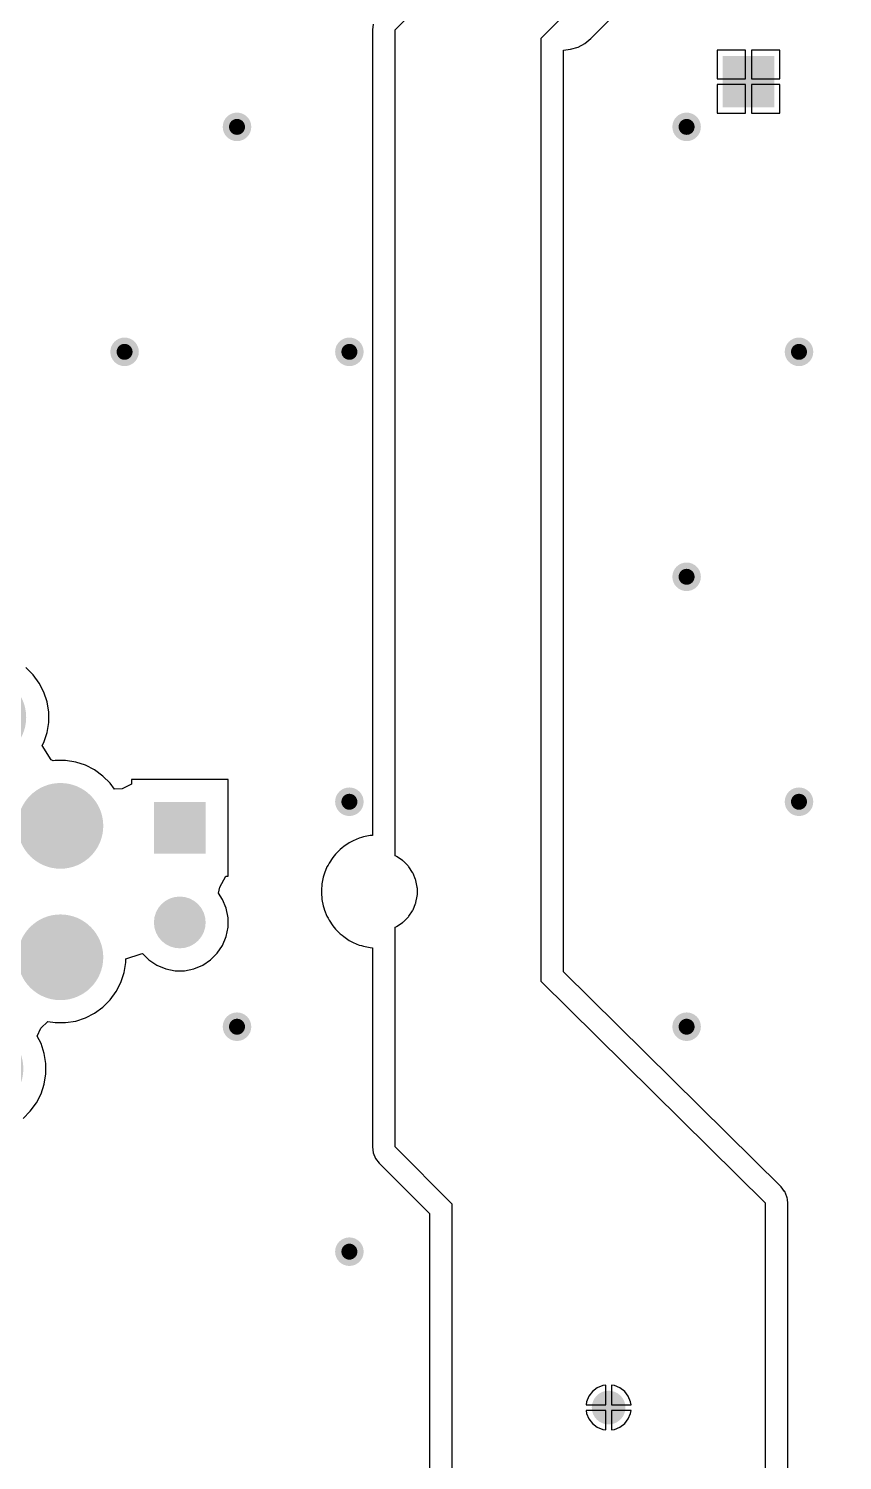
# Model space of a CAD drawing. Header units: inches. Extents: x 4.53 to 13.89, y 0.79 to 10.58.
# Drawn here: x 7.312 to 8.737, y 5.147 to 7.652 of the extents above; entities that cross this region are included whole.
import ezdxf

# ---------------------------------------------------------------- set-up
doc = ezdxf.new("R2010")
doc.units = ezdxf.units.IN
doc.header["$MEASUREMENT"] = 0
for name, color, linetype in [('Bottom Layer', 5, 'Continuous'), ('Pad Holes', 156, 'Continuous'), ('Via Holes', 16, 'Continuous')]:
    doc.layers.add(name, color=color, linetype=linetype)

# ---------------------------------------------------------------- blocks, each defined once
blk = doc.blocks.new('2_CONN_NC_26')
at = {"layer": 'Bottom Layer'}
h = blk.add_hatch(color=5, dxfattribs=at)
edge = h.paths.add_edge_path()
edge.add_arc((-0.1654, 0), 0.0453, 0, 360)
blk.add_hatch(color=5, dxfattribs=at).paths.add_polyline_path([(-0.0453, 0.0453), (0.0453, 0.0453), (0.0453, -0.0453), (-0.0453, -0.0453)])
at = {"layer": 'Pad Holes'}
h = blk.add_hatch(color=7, dxfattribs=at)
edge = h.paths.add_edge_path()
edge.add_arc((-0.1654, 0), 0.0354, 0, 360)
h = blk.add_hatch(color=7, dxfattribs=at)
edge = h.paths.add_edge_path()
edge.add_arc((0, 0), 0.0354, 0, 360)
blk = doc.blocks.new('CAPPRD500W50D630H1120_STAND_22X40_53')
at = {"layer": 'Bottom Layer'}
blk.add_hatch(color=5, dxfattribs=at).paths.add_polyline_path([(-0.24, 0.045), (-0.15, 0.045), (-0.15, -0.045), (-0.24, -0.045)])
h = blk.add_hatch(color=5, dxfattribs=at)
edge = h.paths.add_edge_path()
edge.add_arc((0.195, 0), 0.045, 0, 360)
at = {"layer": 'Pad Holes'}
h = blk.add_hatch(color=7, dxfattribs=at)
edge = h.paths.add_edge_path()
edge.add_arc((-0.195, 0), 0.03, 0, 360)
h = blk.add_hatch(color=7, dxfattribs=at)
edge = h.paths.add_edge_path()
edge.add_arc((0.195, 0), 0.03, 0, 360)
blk = doc.blocks.new('EL84_B_58')
at = {"layer": 'Bottom Layer'}
h = blk.add_hatch(color=5, dxfattribs=at)
edge = h.paths.add_edge_path()
edge.add_arc((-0.22, 0.31), 0.075, 0, 360)
h = blk.add_hatch(color=5, dxfattribs=at)
edge = h.paths.add_edge_path()
edge.add_arc((0.22, 0.31), 0.075, 0, 360)
h = blk.add_hatch(color=5, dxfattribs=at)
edge = h.paths.add_edge_path()
edge.add_arc((-0.36, 0.115), 0.075, 0, 360)
h = blk.add_hatch(color=5, dxfattribs=at)
edge = h.paths.add_edge_path()
edge.add_arc((0.36, 0.125), 0.075, 0, 360)
for points in [[(-0.0996, 0.1046), (-0.0304, 0.1046), (-0.0304, 0.0354), (-0.0996, 0.0354)], [(0.0354, 0.1046), (0.1046, 0.1046), (0.1046, 0.0354), (0.0354, 0.0354)], [(-0.0996, -0.0354), (-0.0304, -0.0354), (-0.0304, -0.1046), (-0.0996, -0.1046)], [(0.0354, -0.0354), (0.1046, -0.0354), (0.1046, -0.1046), (0.0354, -0.1046)]]:
    blk.add_hatch(color=5, dxfattribs=at).paths.add_polyline_path(points)
h = blk.add_hatch(color=5, dxfattribs=at)
edge = h.paths.add_edge_path()
edge.add_arc((-0.36, -0.115), 0.075, 0, 360)
h = blk.add_hatch(color=5, dxfattribs=at)
edge = h.paths.add_edge_path()
edge.add_arc((0.36, -0.12), 0.075, 0, 360)
h = blk.add_hatch(color=5, dxfattribs=at)
edge = h.paths.add_edge_path()
edge.add_arc((-0.225, -0.305), 0.075, 0, 360)
h = blk.add_hatch(color=5, dxfattribs=at)
edge = h.paths.add_edge_path()
edge.add_arc((0.225, -0.305), 0.075, 0, 360)
h = blk.add_hatch(color=5, dxfattribs=at)
edge = h.paths.add_edge_path()
edge.add_arc((0, -0.38), 0.075, 0, 360)
at = {"layer": 'Pad Holes'}
h = blk.add_hatch(color=7, dxfattribs=at)
edge = h.paths.add_edge_path()
edge.add_arc((-0.22, 0.31), 0.038, 0, 360)
h = blk.add_hatch(color=7, dxfattribs=at)
edge = h.paths.add_edge_path()
edge.add_arc((0.22, 0.31), 0.038, 0, 360)
h = blk.add_hatch(color=7, dxfattribs=at)
edge = h.paths.add_edge_path()
edge.add_arc((-0.36, 0.115), 0.038, 0, 360)
h = blk.add_hatch(color=7, dxfattribs=at)
edge = h.paths.add_edge_path()
edge.add_arc((0.36, 0.125), 0.038, 0, 360)
h = blk.add_hatch(color=7, dxfattribs=at)
edge = h.paths.add_edge_path()
edge.add_arc((-0.065, 0.07), 0.0222, 0, 360)
h = blk.add_hatch(color=7, dxfattribs=at)
edge = h.paths.add_edge_path()
edge.add_arc((0.07, 0.07), 0.0222, 0, 360)
h = blk.add_hatch(color=7, dxfattribs=at)
edge = h.paths.add_edge_path()
edge.add_arc((-0.065, -0.07), 0.0222, 0, 360)
h = blk.add_hatch(color=7, dxfattribs=at)
edge = h.paths.add_edge_path()
edge.add_arc((0.07, -0.07), 0.0222, 0, 360)
h = blk.add_hatch(color=7, dxfattribs=at)
edge = h.paths.add_edge_path()
edge.add_arc((-0.36, -0.115), 0.038, 0, 360)
h = blk.add_hatch(color=7, dxfattribs=at)
edge = h.paths.add_edge_path()
edge.add_arc((0.36, -0.12), 0.038, 0, 360)
h = blk.add_hatch(color=7, dxfattribs=at)
edge = h.paths.add_edge_path()
edge.add_arc((-0.225, -0.305), 0.038, 0, 360)
h = blk.add_hatch(color=7, dxfattribs=at)
edge = h.paths.add_edge_path()
edge.add_arc((0.225, -0.305), 0.038, 0, 360)
h = blk.add_hatch(color=7, dxfattribs=at)
edge = h.paths.add_edge_path()
edge.add_arc((0, -0.38), 0.038, 0, 360)
blk = doc.blocks.new('CAP_PANASSONIC_100N_450V_106')
at = {"layer": 'Bottom Layer'}
h = blk.add_hatch(color=5, dxfattribs=at)
edge = h.paths.add_edge_path()
edge.add_arc((0, 0), 0.0295, 0, 360)
h = blk.add_hatch(color=5, dxfattribs=at)
edge = h.paths.add_edge_path()
edge.add_arc((0.395, 0), 0.0295, 0, 360)
at = {"layer": 'Pad Holes'}
h = blk.add_hatch(color=7, dxfattribs=at)
edge = h.paths.add_edge_path()
edge.add_arc((0, 0), 0.0197, 0, 360)
h = blk.add_hatch(color=7, dxfattribs=at)
edge = h.paths.add_edge_path()
edge.add_arc((0.395, 0), 0.0197, 0, 360)

msp = doc.modelspace()

# ---------------------------------------------------------------- hatches: boundary and pattern name
at = {"layer": 'Bottom Layer'}
h = msp.add_hatch(color=5, dxfattribs=at)
edge = h.paths.add_edge_path()
edge.add_arc((7.6772, 7.4803), 0.025, 0, 360)
h = msp.add_hatch(color=5, dxfattribs=at)
edge = h.paths.add_edge_path()
edge.add_arc((8.4646, 7.4803), 0.025, 0, 360)
h = msp.add_hatch(color=5, dxfattribs=at)
edge = h.paths.add_edge_path()
edge.add_arc((7.4803, 7.0866), 0.025, 0, 360)
h = msp.add_hatch(color=5, dxfattribs=at)
edge = h.paths.add_edge_path()
edge.add_arc((7.874, 7.0866), 0.025, 0, 360)
h = msp.add_hatch(color=5, dxfattribs=at)
edge = h.paths.add_edge_path()
edge.add_arc((8.6614, 7.0866), 0.025, 0, 360)
h = msp.add_hatch(color=5, dxfattribs=at)
edge = h.paths.add_edge_path()
edge.add_arc((8.4646, 6.6929), 0.025, 0, 360)
h = msp.add_hatch(color=5, dxfattribs=at)
edge = h.paths.add_edge_path()
edge.add_arc((7.874, 6.2992), 0.025, 0, 360)
h = msp.add_hatch(color=5, dxfattribs=at)
edge = h.paths.add_edge_path()
edge.add_arc((8.6614, 6.2992), 0.025, 0, 360)
h = msp.add_hatch(color=5, dxfattribs=at)
edge = h.paths.add_edge_path()
edge.add_arc((7.6772, 5.9055), 0.025, 0, 360)
h = msp.add_hatch(color=5, dxfattribs=at)
edge = h.paths.add_edge_path()
edge.add_arc((8.4646, 5.9055), 0.025, 0, 360)
h = msp.add_hatch(color=5, dxfattribs=at)
edge = h.paths.add_edge_path()
edge.add_arc((7.874, 5.5118), 0.025, 0, 360)
at = {"layer": 'Via Holes'}
h = msp.add_hatch(color=7, dxfattribs=at)
edge = h.paths.add_edge_path()
edge.add_arc((7.6772, 7.4803), 0.014, 0, 360)
h = msp.add_hatch(color=7, dxfattribs=at)
edge = h.paths.add_edge_path()
edge.add_arc((8.4646, 7.4803), 0.014, 0, 360)
h = msp.add_hatch(color=7, dxfattribs=at)
edge = h.paths.add_edge_path()
edge.add_arc((7.4803, 7.0866), 0.014, 0, 360)
h = msp.add_hatch(color=7, dxfattribs=at)
edge = h.paths.add_edge_path()
edge.add_arc((7.874, 7.0866), 0.014, 0, 360)
h = msp.add_hatch(color=7, dxfattribs=at)
edge = h.paths.add_edge_path()
edge.add_arc((8.6614, 7.0866), 0.014, 0, 360)
h = msp.add_hatch(color=7, dxfattribs=at)
edge = h.paths.add_edge_path()
edge.add_arc((8.4646, 6.6929), 0.014, 0, 360)
h = msp.add_hatch(color=7, dxfattribs=at)
edge = h.paths.add_edge_path()
edge.add_arc((7.874, 6.2992), 0.014, 0, 360)
h = msp.add_hatch(color=7, dxfattribs=at)
edge = h.paths.add_edge_path()
edge.add_arc((8.6614, 6.2992), 0.014, 0, 360)
h = msp.add_hatch(color=7, dxfattribs=at)
edge = h.paths.add_edge_path()
edge.add_arc((7.6772, 5.9055), 0.014, 0, 360)
h = msp.add_hatch(color=7, dxfattribs=at)
edge = h.paths.add_edge_path()
edge.add_arc((8.4646, 5.9055), 0.014, 0, 360)
h = msp.add_hatch(color=7, dxfattribs=at)
edge = h.paths.add_edge_path()
edge.add_arc((7.874, 5.5118), 0.014, 0, 360)

# ---------------------------------------------------------------- linework, layer by layer
at = {"layer": 'Bottom Layer'}
for p, q in [((7.954, 7.65), (8.439, 8.135)), ((8.574, 8), (8.209, 7.635)), ((8.297, 7.635), (8.567, 7.905)), ((7.9156, 7.6603), (7.9143, 7.65)), ((7.9143, 7.65), (7.9143, 6.2403)), ((7.954, 6.2044), (7.954, 7.65)), ((8.209, 7.635), (8.209, 5.985)), ((8.2615, 7.6161), (8.2745, 7.62)), ((8.2745, 7.62), (8.2865, 7.6264)), ((8.2865, 7.6264), (8.297, 7.635)), ((8.2487, 7.6148), (8.2615, 7.6161)), ((8.2487, 6.0016), (8.2487, 7.6148)), ((8.568, 7.6144), (8.518, 7.6144)), ((8.518, 7.6144), (8.518, 7.5644)), ((8.568, 7.5644), (8.568, 7.6144)), ((8.628, 7.6144), (8.578, 7.6144)), ((8.578, 7.6144), (8.578, 7.5644)), ((8.628, 7.5644), (8.628, 7.6144)), ((8.518, 7.5644), (8.568, 7.5644)), ((8.568, 7.5544), (8.518, 7.5544)), ((8.518, 7.5544), (8.518, 7.5044)), ((8.568, 7.5044), (8.568, 7.5544)), ((8.578, 7.5644), (8.628, 7.5644)), ((8.628, 7.5544), (8.578, 7.5544)), ((8.578, 7.5544), (8.578, 7.5044)), ((8.628, 7.5044), (8.628, 7.5544)), ((8.518, 7.5044), (8.568, 7.5044)), ((8.578, 7.5044), (8.628, 7.5044)), ((7.3202, 6.5215), (7.3075, 6.5342)), ((7.3308, 6.5069), (7.3202, 6.5215)), ((7.339, 6.4909), (7.3308, 6.5069)), ((7.3446, 6.4738), (7.339, 6.4909)), ((7.3474, 6.456), (7.3446, 6.4738)), ((7.3474, 6.438), (7.3474, 6.456)), ((7.339, 6.4031), (7.3446, 6.4202)), ((7.3446, 6.4202), (7.3474, 6.438)), ((7.3361, 6.3974), (7.339, 6.4031)), ((7.352, 6.3728), (7.3361, 6.3974)), ((7.355, 6.3707), (7.352, 6.3728)), ((7.359, 6.3714), (7.355, 6.3707)), ((7.377, 6.3714), (7.359, 6.3714)), ((7.3948, 6.3686), (7.377, 6.3714)), ((7.4119, 6.363), (7.3948, 6.3686)), ((7.4279, 6.3548), (7.4119, 6.363)), ((7.4425, 6.3442), (7.4279, 6.3548)), ((7.4552, 6.3315), (7.4425, 6.3442)), ((7.4628, 6.3211), (7.4552, 6.3315)), ((7.4763, 6.3221), (7.4628, 6.3211)), ((7.4924, 6.3299), (7.4763, 6.3221)), ((7.6616, 6.338), (7.4924, 6.338)), ((7.4924, 6.338), (7.4924, 6.3299)), ((7.6616, 6.1687), (7.6616, 6.338)), ((7.9102, 6.24), (7.8988, 6.2377)), ((7.9141, 6.2403), (7.9102, 6.24)), ((7.9143, 6.2403), (7.9141, 6.2403)), ((7.8581, 6.2159), (7.8499, 6.2077)), ((7.8612, 6.2183), (7.8581, 6.2159)), ((7.8641, 6.2209), (7.8612, 6.2183)), ((7.8738, 6.2273), (7.8641, 6.2209)), ((7.8773, 6.2291), (7.8738, 6.2273)), ((7.8806, 6.231), (7.8773, 6.2291)), ((7.8914, 6.2355), (7.8806, 6.231)), ((7.8951, 6.2365), (7.8914, 6.2355)), ((7.8988, 6.2377), (7.8951, 6.2365)), ((7.8385, 6.192), (7.8367, 6.1885)), ((7.8449, 6.2017), (7.8385, 6.192)), ((7.8475, 6.2046), (7.8449, 6.2017)), ((7.8499, 6.2077), (7.8475, 6.2046)), ((7.9557, 6.2037), (7.954, 6.2044)), ((7.9565, 6.2032), (7.9557, 6.2037)), ((7.9574, 6.2028), (7.9565, 6.2032)), ((7.9671, 6.1963), (7.9574, 6.2028)), ((7.9678, 6.1956), (7.9671, 6.1963)), ((7.9687, 6.1951), (7.9678, 6.1956)), ((7.9769, 6.1869), (7.9687, 6.1951)), ((7.6472, 6.15), (7.6578, 6.1687)), ((7.6578, 6.1687), (7.6616, 6.1687)), ((7.8281, 6.167), (7.8258, 6.1556)), ((7.8293, 6.1707), (7.8281, 6.167)), ((7.8303, 6.1744), (7.8293, 6.1707)), ((7.8348, 6.1852), (7.8303, 6.1744)), ((7.8367, 6.1885), (7.8348, 6.1852)), ((7.9774, 6.186), (7.9769, 6.1869)), ((7.9782, 6.1853), (7.9774, 6.186)), ((7.9846, 6.1756), (7.9782, 6.1853)), ((7.985, 6.1747), (7.9846, 6.1756)), ((7.9856, 6.1739), (7.985, 6.1747)), ((7.99, 6.1631), (7.9856, 6.1739)), ((7.6446, 6.1392), (7.6472, 6.15)), ((7.652, 6.1281), (7.6446, 6.1392)), ((7.8255, 6.1517), (7.825, 6.1478)), ((7.825, 6.1478), (7.825, 6.1362)), ((7.8258, 6.1556), (7.8255, 6.1517)), ((7.9902, 6.1621), (7.99, 6.1631)), ((7.9906, 6.1612), (7.9902, 6.1621)), ((7.9929, 6.1498), (7.9906, 6.1612)), ((7.9929, 6.1488), (7.9929, 6.1498)), ((7.9931, 6.1478), (7.9929, 6.1488)), ((7.9931, 6.142), (7.9931, 6.1478)), ((7.9931, 6.1362), (7.9931, 6.142)), ((7.6584, 6.1127), (7.652, 6.1281)), ((7.825, 6.1362), (7.8255, 6.1323)), ((7.8255, 6.1323), (7.8258, 6.1284)), ((7.8258, 6.1284), (7.8281, 6.117)), ((7.8281, 6.117), (7.8293, 6.1133)), ((7.9856, 6.1101), (7.99, 6.1209)), ((7.99, 6.1209), (7.9902, 6.1219)), ((7.9902, 6.1219), (7.9906, 6.1228)), ((7.9906, 6.1228), (7.9929, 6.1342)), ((7.9929, 6.1352), (7.9931, 6.1362)), ((7.9929, 6.1342), (7.9929, 6.1352)), ((7.6616, 6.0963), (7.6584, 6.1127)), ((7.6616, 6.0797), (7.6616, 6.0963)), ((7.8293, 6.1133), (7.8303, 6.1096)), ((7.8303, 6.1096), (7.8348, 6.0988)), ((7.8348, 6.0988), (7.8367, 6.0955)), ((7.8367, 6.0955), (7.8385, 6.092)), ((7.8385, 6.092), (7.8449, 6.0823)), ((7.9678, 6.0884), (7.9687, 6.0889)), ((7.9687, 6.0889), (7.9769, 6.0971)), ((7.9769, 6.0971), (7.9774, 6.098)), ((7.9774, 6.098), (7.9782, 6.0987)), ((7.9782, 6.0987), (7.9846, 6.1084)), ((7.9846, 6.1084), (7.985, 6.1093)), ((7.985, 6.1093), (7.9856, 6.1101)), ((7.6584, 6.0633), (7.6616, 6.0797)), ((7.8449, 6.0823), (7.8475, 6.0794)), ((7.8475, 6.0794), (7.8499, 6.0763)), ((7.8499, 6.0763), (7.8581, 6.068)), ((7.8581, 6.068), (7.8612, 6.0657)), ((7.8612, 6.0657), (7.8641, 6.0631)), ((7.954, 6.0795), (7.9557, 6.0802)), ((7.954, 5.695), (7.954, 6.0795)), ((7.9557, 6.0802), (7.9565, 6.0808)), ((7.9565, 6.0808), (7.9574, 6.0812)), ((7.9574, 6.0812), (7.9671, 6.0876)), ((7.9671, 6.0876), (7.9678, 6.0884)), ((7.6427, 6.034), (7.652, 6.0479)), ((7.652, 6.0479), (7.6584, 6.0633)), ((7.8641, 6.0631), (7.8738, 6.0566)), ((7.8738, 6.0566), (7.8773, 6.0549)), ((7.8773, 6.0549), (7.8806, 6.053)), ((7.8806, 6.053), (7.8914, 6.0485)), ((7.8914, 6.0485), (7.8951, 6.0475)), ((7.8951, 6.0475), (7.8988, 6.0463)), ((7.8988, 6.0463), (7.9102, 6.044)), ((7.9102, 6.044), (7.9141, 6.0437)), ((7.9141, 6.0437), (7.9143, 6.0437)), ((7.9143, 6.0437), (7.9143, 5.695)), ((7.4796, 6.0002), (7.4824, 6.018)), ((7.4824, 6.0241), (7.5091, 6.0333)), ((7.4824, 6.018), (7.4824, 6.0241)), ((7.5091, 6.0333), (7.5119, 6.0334)), ((7.5119, 6.0334), (7.523, 6.0223)), ((7.523, 6.0223), (7.5369, 6.013)), ((7.6171, 6.013), (7.631, 6.0223)), ((7.631, 6.0223), (7.6427, 6.034)), ((7.474, 5.9831), (7.4796, 6.0002)), ((7.5369, 6.013), (7.5523, 6.0066)), ((7.5523, 6.0066), (7.5687, 6.0034)), ((7.5687, 6.0034), (7.5853, 6.0034)), ((7.5853, 6.0034), (7.6017, 6.0066)), ((7.6017, 6.0066), (7.6171, 6.013)), ((8.6299, 5.6253), (8.2487, 6.0016)), ((7.4552, 5.9525), (7.4658, 5.9671)), ((7.4658, 5.9671), (7.474, 5.9831)), ((8.209, 5.985), (8.602, 5.597)), ((7.4279, 5.9292), (7.4425, 5.9398)), ((7.4425, 5.9398), (7.4552, 5.9525)), ((7.3337, 5.9027), (7.3458, 5.9147)), ((7.3458, 5.9147), (7.359, 5.9126)), ((7.377, 5.9126), (7.3948, 5.9154)), ((7.3948, 5.9154), (7.4119, 5.921)), ((7.4119, 5.921), (7.4279, 5.9292)), ((7.3274, 5.8889), (7.3337, 5.9027)), ((7.334, 5.8759), (7.3274, 5.8889)), ((7.359, 5.9126), (7.377, 5.9126)), ((7.3396, 5.8588), (7.334, 5.8759)), ((7.3424, 5.841), (7.3396, 5.8588)), ((7.3424, 5.823), (7.3424, 5.841)), ((7.3396, 5.8052), (7.3424, 5.823)), ((7.3258, 5.7721), (7.334, 5.7881)), ((7.334, 5.7881), (7.3396, 5.8052)), ((7.3152, 5.7575), (7.3258, 5.7721)), ((7.3025, 5.7448), (7.3152, 5.7575)), ((7.9143, 5.695), (7.9143, 5.695)), ((7.9143, 5.695), (7.9156, 5.6847)), ((8.054, 5.595), (7.954, 5.695)), ((7.9156, 5.6847), (7.9196, 5.6751)), ((7.9196, 5.6751), (7.9259, 5.6669)), ((7.9259, 5.6669), (7.9259, 5.6669)), ((7.9259, 5.6669), (8.0143, 5.5786)), ((8.63, 5.6252), (8.6299, 5.6253)), ((8.6301, 5.6251), (8.63, 5.6252)), ((8.6332, 5.6211), (8.6301, 5.6251)), ((8.6363, 5.6171), (8.6332, 5.6211)), ((8.6363, 5.617), (8.6363, 5.6171)), ((8.6364, 5.6169), (8.6363, 5.617)), ((8.6383, 5.6122), (8.6364, 5.6169)), ((8.054, 5.32), (8.054, 5.595)), ((8.602, 5.597), (8.602, 4.945)), ((8.6403, 5.6076), (8.6383, 5.6122)), ((8.6403, 5.6074), (8.6403, 5.6076)), ((8.6404, 5.6073), (8.6403, 5.6074)), ((8.641, 5.6023), (8.6404, 5.6073)), ((8.6417, 5.5973), (8.641, 5.6023)), ((8.6417, 5.5972), (8.6417, 5.5973)), ((8.6417, 5.597), (8.6417, 5.5972)), ((8.6417, 5.1173), (8.6417, 5.597)), ((8.0143, 5.5786), (8.0143, 5.32)), ((8.0143, 5.32), (8.0143, 5.1174)), ((8.054, 4.945), (8.054, 5.32)), ((8.2998, 5.2672), (8.2935, 5.2589)), ((8.3081, 5.2735), (8.2998, 5.2672)), ((8.3177, 5.2775), (8.3081, 5.2735)), ((8.323, 5.2782), (8.3177, 5.2775)), ((8.323, 5.244), (8.323, 5.2782)), ((8.3383, 5.2775), (8.333, 5.2782)), ((8.333, 5.2782), (8.333, 5.244)), ((8.3479, 5.2735), (8.3383, 5.2775)), ((8.3562, 5.2672), (8.3479, 5.2735)), ((8.3625, 5.2589), (8.3562, 5.2672)), ((8.2895, 5.2493), (8.2888, 5.244)), ((8.2888, 5.244), (8.323, 5.244)), ((8.2935, 5.2589), (8.2895, 5.2493)), ((8.333, 5.244), (8.3672, 5.244)), ((8.3665, 5.2493), (8.3625, 5.2589)), ((8.3672, 5.244), (8.3665, 5.2493)), ((8.323, 5.234), (8.2888, 5.234)), ((8.2888, 5.234), (8.2895, 5.2287)), ((8.2895, 5.2287), (8.2935, 5.2191)), ((8.2935, 5.2191), (8.2998, 5.2108)), ((8.323, 5.1998), (8.323, 5.234)), ((8.3672, 5.234), (8.333, 5.234)), ((8.333, 5.234), (8.333, 5.1998)), ((8.3562, 5.2108), (8.3625, 5.2191)), ((8.3625, 5.2191), (8.3665, 5.2287)), ((8.3665, 5.2287), (8.3672, 5.234)), ((8.2998, 5.2108), (8.3081, 5.2045)), ((8.3081, 5.2045), (8.3177, 5.2005)), ((8.3177, 5.2005), (8.323, 5.1998)), ((8.333, 5.1998), (8.3383, 5.2005)), ((8.3383, 5.2005), (8.3479, 5.2045)), ((8.3479, 5.2045), (8.3562, 5.2108))]:
    msp.add_line(p, q, dxfattribs=at)

# ---------------------------------------------------------------- block references
msp.add_blockref('CAPPRD500W50D630H1120_STAND_22X40_53', (8.768, 7.5594))
for name, p, rotation in [('EL84_B_58', (7.008, 6.142), 180), ('2_CONN_NC_26', (7.577, 6.2534), 90), ('CAP_PANASSONIC_100N_450V_106', (8.328, 4.844), 90)]:
    msp.add_blockref(name, p, dxfattribs=dict(rotation=rotation))

doc.saveas('drawing.dxf')
